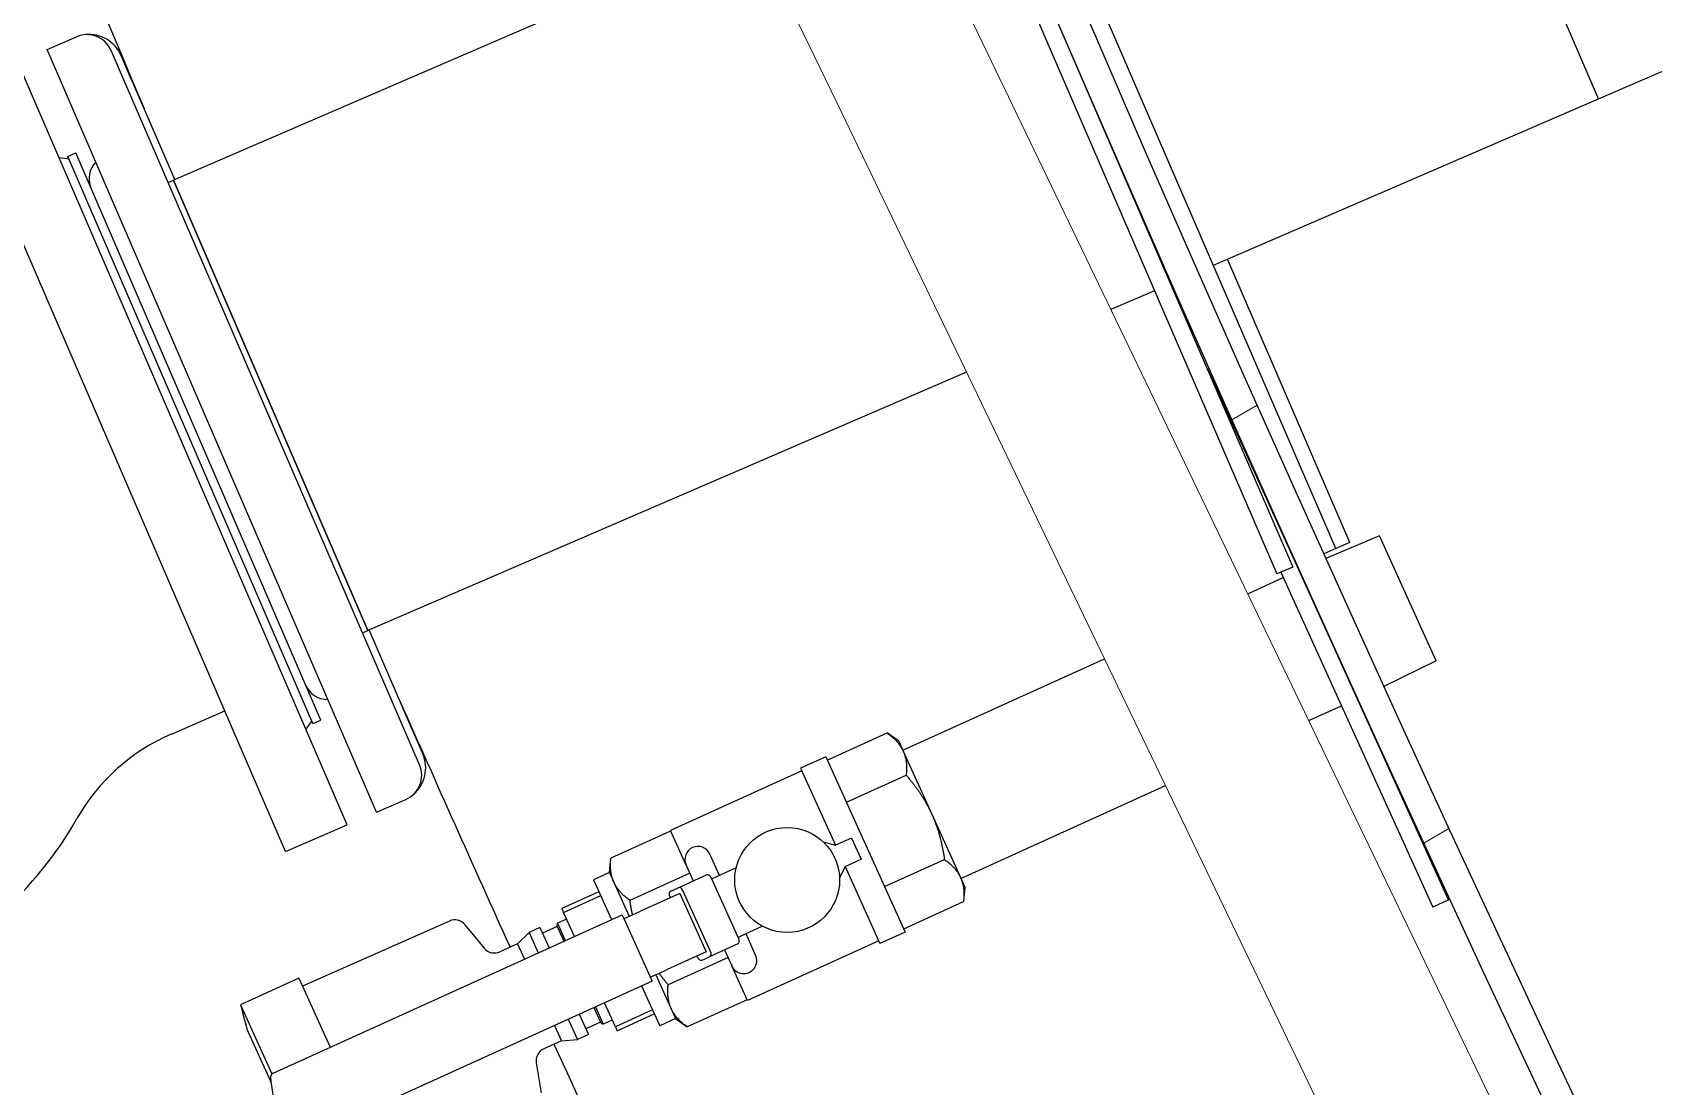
# Model space of a CAD drawing. Header units: millimetres. Extents: x 0 to 118900, y 0 to 84100.
# Drawn here: x 101677 to 102790, y 50289 to 51012 of the extents above; entities that cross this region are included whole.
import ezdxf

# ---------------------------------------------------------------- set-up
doc = ezdxf.new("R2010")
doc.units = ezdxf.units.MM
doc.header["$LTSCALE"] = 100
doc.layers.add('Hatch', color=7, linetype='Continuous', lineweight=18)
doc.layers.add('Visible', color=7, linetype='Continuous', lineweight=25)
doc.layers.add('P_Anti-Foam (AF)', color=6, linetype='Continuous', lineweight=18, true_color=0xff00ff)

msp = doc.modelspace()

# ---------------------------------------------------------------- hatches: boundary and pattern name
at = {"layer": 'Hatch'}
h = msp.add_hatch(dxfattribs=at)
h.set_pattern_fill('ANSI31', color=256, scale=2540, angle=-14.99998, style=0)
h.set_pattern_definition([(30.00002, (0, 0), (-158.7501, 274.963), [])])
edge = h.paths.add_edge_path()
edge.add_ellipse((124332.26, 60471.08), major_axis=(-17332.23, 16427.05), ratio=1, start_angle=37.038228, end_angle=90)
edge.add_line((107905.21, 43138.85), (107905.21, 43111.3))
edge.add_ellipse((124332.26, 60471.08), major_axis=(12800, -20183.41), ratio=1, start_angle=270, end_angle=284.19909, ccw=False)
edge.add_ellipse((124332.26, 60471.08), major_axis=(12600, -20308.87), ratio=1, start_angle=270, end_angle=270.565988, ccw=False)
edge.add_ellipse((124332.26, 60471.08), major_axis=(-2400, -23779.19), ratio=1, start_angle=270, end_angle=307.579504, ccw=False)
edge.add_ellipse((124332.26, 60471.08), major_axis=(-2600, -23758.16), ratio=1, start_angle=270, end_angle=270.482109, ccw=False)
edge.add_ellipse((124332.26, 60471.08), major_axis=(-2674.84, -23749.85), ratio=1, start_angle=270, end_angle=270.180507, ccw=False)
edge.add_line((100582.41, 63145.91), (100602.29, 63143.68))

# ---------------------------------------------------------------- linework, layer by layer
at = {"layer": 'P_Anti-Foam (AF)'}
for p, q in [((102326.36, 51010.91), (102269.98, 51128.05)), ((102172.66, 51081.21), (102229.05, 50964.07)), ((102647.31, 50344.13), (102326.36, 51010.91)), ((102550, 50297.29), (102229.05, 50964.07)), ((102703.69, 50227), (102647.31, 50344.13)), ((102550, 50297.29), (102606.38, 50180.16))]:
    msp.add_line(p, q, dxfattribs=at)
at = {"layer": 'Visible'}
for p, q in [((102571.5, 50658.08), (102270.14, 51355.78)), ((102240.76, 51343.1), (102542.12, 50645.4)), ((102229.75, 51338.34), (102531.1, 50640.64)), ((102751.94, 50966.63), (102618.47, 51275.64)), ((102751.94, 50966.63), (103036.08, 51089.35)), ((102171.94, 51082.77), (101773.89, 50910.84)), ((101687.22, 51000.52), (101707.42, 51009.25)), ((101913.24, 50477.25), (101687.22, 51000.52)), ((101942.82, 50509.63), (101731.08, 50999.86)), ((101893.04, 50468.53), (101667.03, 50991.8)), ((101745.22, 50979.75), (101738.05, 50996.34)), ((101745.22, 50979.75), (101746.67, 50976.37)), ((101774.81, 50911.23), (101746.67, 50976.37)), ((101850.81, 50450.29), (101624.8, 50973.56)), ((102487.55, 50852.43), (102751.94, 50966.63)), ((101702.27, 50925.33), (101695.39, 50926.13)), ((101701.48, 50927.16), (101706.99, 50929.54)), ((101869.61, 50537.92), (101701.48, 50927.16)), ((101875.11, 50540.3), (101706.99, 50929.54)), ((101770.22, 50909.25), (101773.89, 50910.84)), ((101773.89, 50910.84), (101907.36, 50601.83)), ((101907.36, 50601.83), (101773.89, 50910.84)), ((102581.14, 50662.25), (102497.2, 50856.6)), ((102447.16, 50834.98), (102417.26, 50822.07)), ((102318.03, 50779.21), (101907.36, 50601.83)), ((102483.76, 50781.23), (102483.5, 50781.11)), ((102648.98, 50416.95), (102483.76, 50781.23)), ((102601.6, 50666.69), (102564.7, 50651.32)), ((102640.43, 50581.06), (102601.6, 50666.69)), ((102571.5, 50658.08), (102563.25, 50654.53)), ((102581.14, 50662.25), (102571.5, 50658.08)), ((102542.12, 50645.4), (102531.1, 50640.64)), ((102546.42, 50643.08), (102546.47, 50643.1)), ((102511.12, 50627.07), (102535.49, 50638.12)), ((102533.82, 50641.81), (102638.06, 50411.99)), ((101903.69, 50600.24), (101907.36, 50601.83)), ((101936.41, 50537.09), (101908.28, 50602.23)), ((102274.4, 50519.7), (102412.74, 50582.45)), ((102640.43, 50581.06), (102604.57, 50563.43)), ((102586.32, 50555.11), (102586.37, 50555.13)), ((101772.46, 50530.82), (101809.18, 50546.68)), ((102553.03, 50540), (102575.4, 50550.15)), ((101868.81, 50539.76), (101864.68, 50534.2)), ((101869.61, 50537.92), (101875.11, 50540.3)), ((101936.41, 50537.09), (101937.87, 50533.71)), ((101945.04, 50517.13), (101937.87, 50533.71)), ((102222.58, 50512.9), (102263.64, 50531.52)), ((102271.63, 50525.8), (102263.64, 50531.52)), ((102271.63, 50525.8), (102274.68, 50519.09)), ((102221.55, 50515.17), (102204.25, 50507.32)), ((102221.55, 50515.17), (102276.08, 50394.96)), ((102274.68, 50519.09), (102294.35, 50475.72)), ((102205.08, 50505.5), (102114.92, 50464.61)), ((102204.25, 50507.32), (102228.21, 50454.5)), ((102235.7, 50483.98), (102276.76, 50502.61)), ((102314.3, 50431.73), (102454.65, 50495.38)), ((101913.24, 50477.25), (101933.44, 50485.97)), ((102294.35, 50475.72), (102314.02, 50432.34)), ((101850.81, 50450.29), (101893.04, 50468.53)), ((102115.12, 50464.16), (102074.06, 50445.54)), ((102125.65, 50440.93), (102114.92, 50464.61)), ((102219.76, 50456.9), (102228.21, 50454.5)), ((102239.13, 50459.46), (102228.21, 50454.5)), ((102239.13, 50459.46), (102245.74, 50444.89)), ((102073.1, 50435.76), (102074.06, 50445.54)), ((102148.66, 50433.79), (102142.05, 50448.36)), ((102234.82, 50439.93), (102245.74, 50444.89)), ((102261.93, 50426.14), (102302.99, 50444.77)), ((102073.1, 50435.76), (102062.17, 50430.8)), ((102062.17, 50430.8), (102074.56, 50403.48)), ((102073.1, 50435.76), (102076.14, 50429.05)), ((102073.1, 50435.76), (102086.73, 50405.71)), ((102128.23, 50435.24), (102087.17, 50416.62)), ((102120.35, 50425.35), (102139.67, 50434.11)), ((102125.65, 50440.93), (102130.61, 50430)), ((102161.84, 50390.36), (102142.84, 50432.25)), ((102144.54, 50431.93), (102143.26, 50431.34)), ((102160.04, 50438.96), (102144.54, 50431.93)), ((102234.82, 50439.93), (102231.06, 50431.99)), ((102234.82, 50439.93), (102258.77, 50387.11)), ((102314.02, 50432.34), (102317.07, 50425.63)), ((102065.89, 50422.61), (102040.39, 50411.04)), ((102041.6, 50408.36), (102067.1, 50419.92)), ((102076.14, 50429.05), (102086.73, 50405.71)), ((102121.36, 50421.41), (102094.48, 50409.22)), ((102114.92, 50418.49), (102114.51, 50419.4)), ((102115.2, 50423.01), (102120.35, 50425.35)), ((102121.36, 50421.41), (102139.54, 50381.34)), ((102142.53, 50381.6), (102123.52, 50423.49)), ((102317.07, 50425.63), (102316.11, 50415.85)), ((102040.39, 50411.04), (102041.6, 50408.36)), ((102049.06, 50391.92), (102041.6, 50408.36)), ((102086.76, 50405.72), (102094.48, 50409.22)), ((102275.05, 50397.22), (102316.11, 50415.85)), ((102648.98, 50416.95), (102638.06, 50411.99)), ((101842.32, 50298.15), (102081.87, 50406.8)), ((101963.39, 50402.5), (101862.48, 50357.79)), ((101987.25, 50383.83), (101973.99, 50399.98)), ((102025.44, 50397.95), (102017.91, 50394.53)), ((102025.44, 50397.95), (102031.74, 50384.06)), ((102037.23, 50398.63), (102027.19, 50394.08)), ((102037.23, 50398.63), (102037.46, 50400.93)), ((102037.23, 50398.63), (102041.78, 50388.61)), ((102043.69, 50403.75), (102037.46, 50400.93)), ((102037.46, 50400.93), (102042.83, 50389.09)), ((102083.11, 50404.07), (102081.87, 50406.8)), ((102086.76, 50405.72), (102083.11, 50404.07)), ((102101.29, 50363.99), (102083.11, 50404.07)), ((102178.22, 50398.89), (102162.72, 50391.86)), ((102010.08, 50386.86), (101997.92, 50381.35)), ((102010.08, 50386.86), (102017.91, 50394.53)), ((102010.08, 50386.86), (102014.83, 50376.39)), ((102017.91, 50394.53), (102024.21, 50380.64)), ((102161.15, 50386.75), (102141.83, 50377.99)), ((102162.72, 50391.86), (102161.43, 50391.27)), ((102173.44, 50379.15), (102166.83, 50393.72)), ((102257.95, 50388.93), (102167.79, 50348.04)), ((102276.08, 50394.96), (102258.77, 50387.11)), ((102139.54, 50381.34), (102112.66, 50369.15)), ((102154.47, 50377.4), (102113.41, 50358.78)), ((102133.51, 50377.51), (102133.1, 50378.42)), ((102136.68, 50375.65), (102141.83, 50377.99)), ((102152.09, 50382.64), (102157.05, 50371.72)), ((102104.93, 50365.65), (102101.29, 50363.99)), ((102102.53, 50361.26), (102101.29, 50363.99)), ((102104.9, 50365.63), (102115.49, 50342.29)), ((102104.9, 50365.63), (102118.53, 50335.58)), ((102104.93, 50365.65), (102112.66, 50369.15)), ((102167.79, 50348.04), (102157.05, 50371.72)), ((101860.02, 50363.21), (101820.01, 50345.07)), ((101860.02, 50363.21), (101881.47, 50315.9)), ((102102.53, 50361.26), (101862.97, 50252.61)), ((102095.21, 50357.95), (102107.6, 50330.62)), ((101820.01, 50345.07), (101841.53, 50297.62)), ((102062.43, 50343.08), (102066.97, 50333.06)), ((102063.48, 50343.55), (102068.85, 50331.71)), ((102077.17, 50329.94), (102069.71, 50346.38)), ((102102.67, 50341.5), (102077.17, 50329.94)), ((102115.49, 50342.29), (102118.53, 50335.58)), ((102167.58, 50348.48), (102126.52, 50329.86)), ((102035.48, 50330.85), (102040.23, 50320.38)), ((102044.86, 50335.11), (102051.16, 50321.22)), ((102052.39, 50338.52), (102058.69, 50324.63)), ((102066.97, 50333.06), (102056.93, 50328.51)), ((102066.97, 50333.06), (102068.85, 50331.71)), ((102075.08, 50334.54), (102068.85, 50331.71)), ((102078.39, 50327.25), (102103.89, 50338.82)), ((102118.53, 50335.58), (102107.6, 50330.62)), ((102118.53, 50335.58), (102126.52, 50329.86)), ((101824.34, 50328.39), (101840.76, 50292.17)), ((102040.23, 50320.38), (102028.07, 50314.87)), ((102040.23, 50320.38), (102051.16, 50321.22)), ((102058.69, 50324.63), (102051.16, 50321.22)), ((102077.17, 50329.94), (102078.39, 50327.25)), ((102022.91, 50305.2), (102026.32, 50284.59))]:
    msp.add_line(p, q, dxfattribs=at)
msp.add_circle((102195.08, 50430.69), 36, dxfattribs=at)
for centre, radius, start, end in [((124332.26, 60471.08), 23900, 173.574119, 226.581316), ((124332.26, 60471.08), 23880, 173.574119, 226.535891), ((124332.26, 60471.08), 24500, 196.922278, 202.843145), ((101714.56, 50992.72), 18, 23.36082, 113.36082), ((101716.02, 50986.82), 24, 23.36082, 95.71566), ((101731.99, 50912.02), 16, 135.38513, 203.36082), ((101879.49, 50570.51), 16, 203.36082, 271.33651), ((124332.26, 60471.08), 24500, 203.878492, 204.311456), ((101826.78, 50405.04), 137.01, 113.36082, 150.37449), ((101926.3, 50502.5), 18, 293.36082, 23.36082), ((101923, 50507.61), 24, 311.00598, 23.36082), ((101481.68, 50601.29), 260, 293.36082, 330.37449), ((102133.85, 50444.65), 9, 24.39681, 204.39681), ((101967.03, 50394.27), 9, 39.39681, 113.89681), ((101994.2, 50389.54), 9, 219.39681, 294.39681), ((102165.24, 50375.43), 9, 204.39681, 24.39681), ((102209.27, 50437.13), 400, 193.30627, 195.77404), ((102031.79, 50306.67), 9, 114.39681, 189.39681), ((124332.26, 60471.08), 24500, 204.482174, 210.949723), ((102941.65, 50769.3), 1200, 203.05284, 203.4556), ((101843.55, 50295.41), 3, 114.39681, 182.30059), ((101901.99, 50297.76), 61.49, 182.30059, 226.49304)]:
    msp.add_arc(centre, radius, start, end, dxfattribs=at)
for centre, major_axis, start_param, end_param in [((102140.91, 50431.38), (-1.24, 2.73), 4.712389, 6.2831853), ((102116.44, 50420.28), (-1.24, 2.73), 0, 1.5707963), ((102121.59, 50422.62), (-1.24, 2.73), 4.712389, 6.2831853), ((102159.91, 50389.49), (1.24, -2.73), 0, 1.5707963), ((102135.44, 50378.39), (1.24, -2.73), 4.712389, 6.2831853), ((102140.59, 50380.72), (1.24, -2.73), 0, 1.5707963)]:
    msp.add_ellipse(centre, major_axis=major_axis, ratio=0.7071068, start_param=start_param, end_param=end_param, dxfattribs=at)
for points in [[(101746.67, 50976.37), (101746.53, 50976.71), (101746.39, 50977.03), (101745.89, 50978.18), (101745.6, 50978.84), (101745.33, 50979.48), (101745.27, 50979.63), (101745.22, 50979.75)], [(101937.87, 50533.71), (101937.83, 50533.81), (101937.77, 50533.93), (101937.52, 50534.51), (101937.25, 50535.15), (101936.74, 50536.32), (101936.58, 50536.69), (101936.41, 50537.09)]]:
    msp.add_open_spline(points, degree=3, knots=[-2.19527918, -2.19527918, -2.19527918, -2.19527918, -2.09934923, -2.09934923, -1.8229843, -1.8229843, -1.70977025, -1.70977025, -1.70977025, -1.70977025], dxfattribs=at)
for points, weights in [([(102263.64, 50531.52), (102271.63, 50525.8), (102274.68, 50519.09)], [1.68820457608, 1.81878765449, 1.81878765449]), ([(102274.68, 50519.09), (102277.72, 50512.38), (102276.76, 50502.61)], [1.81878765449, 1.81878765449, 1.68820457608]), ([(102276.76, 50502.61), (102288.26, 50489.14), (102294.35, 50475.72)], [1.68820457608, 1.81878765449, 1.81878765449]), ([(102294.35, 50475.72), (102300.44, 50462.29), (102302.99, 50444.77)], [1.81878765449, 1.81878765449, 1.68820457608]), ([(102076.14, 50429.05), (102073.1, 50435.76), (102074.06, 50445.54)], [1.81878765449, 1.81878765449, 1.68820457608]), ([(102302.99, 50444.77), (102310.98, 50439.05), (102314.02, 50432.34)], [1.68820457608, 1.81878765449, 1.81878765449]), ([(102314.02, 50432.34), (102317.07, 50425.63), (102316.11, 50415.85)], [1.81878765449, 1.81878765449, 1.68820457608]), ([(102087.17, 50416.62), (102079.18, 50422.34), (102076.14, 50429.05)], [1.68820457608, 1.81878765449, 1.81878765449]), ([(102088.96, 50406.72), (102087.93, 50411.42), (102087.17, 50416.62)], [1.7513324904, 1.72493402919, 1.68820457608]), ([(102113.41, 50358.78), (102109.99, 50362.77), (102107.13, 50366.64)], [1.68820457608, 1.72493402919, 1.7513324904]), ([(102115.49, 50342.29), (102112.45, 50349), (102113.41, 50358.78)], [1.81878765449, 1.81878765449, 1.68820457608]), ([(102126.52, 50329.86), (102118.53, 50335.58), (102115.49, 50342.29)], [1.68820457608, 1.81878765449, 1.81878765449])]:
    msp.add_rational_spline(points, weights, degree=2, dxfattribs=at)

doc.saveas('drawing.dxf')
